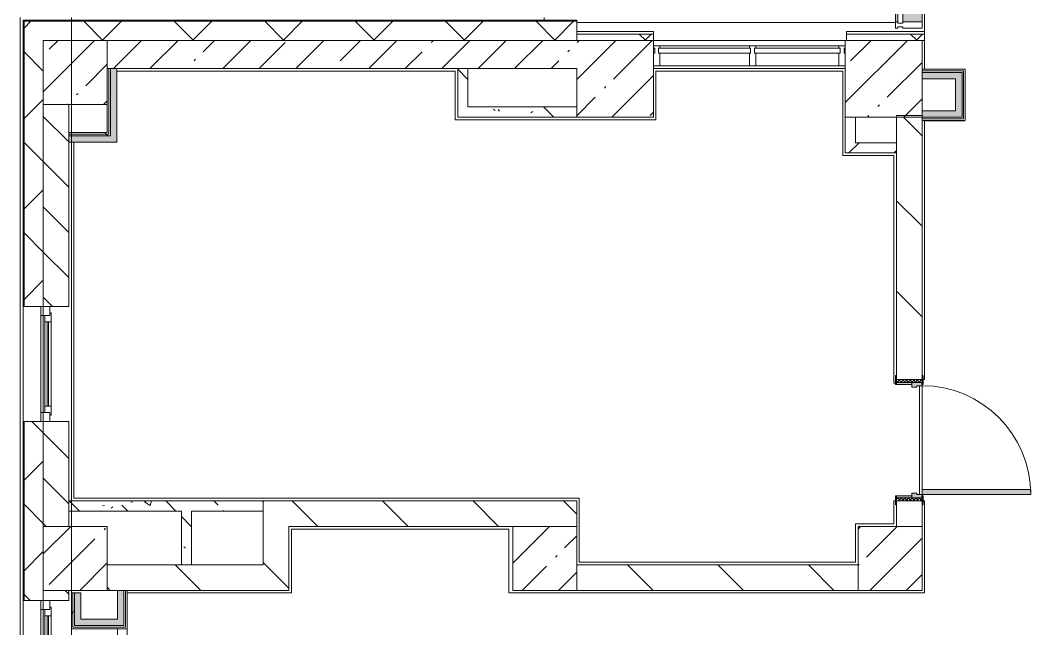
# Model space of a CAD drawing. Header units: millimetres. Extents: x 81671 to 282875, y -8553 to 29000.
# Drawn here: x 147469 to 155369, y 10600 to 15358 of the extents above; entities that cross this region are included whole.
import ezdxf

# ---------------------------------------------------------------- set-up
doc = ezdxf.new("R2010")
doc.units = ezdxf.units.MM
for name, color, linetype, lineweight, true_color in [('A-DOOR-5', 7, 'Continuous', 5, 0xe2e2e2), ('A-DOOR-6', 7, 'Continuous', 5, 0xaaaaaa), ('A-DOOR-FRAM-3', 7, 'Continuous', 5, 0xe2e2e2), ('A-DOOR-FRAM-4', 7, 'Continuous', 5, 0xaaaaaa), ('A-FLOR-3', 7, 'Continuous', 5, 0xaaaaaa), ('A-GLAZ-CWMG-3', 7, 'Continuous', 5, 0x383e42), ('I-WALL-3', 7, 'Continuous', 5, 0xe7e7e7), ('I-WALL-4', 7, 'Continuous', 9, 0xe7e7e7), ('I-WALL-7', 7, 'Continuous', 5, 0x787878)]:
    doc.layers.add(name, color=color, linetype=linetype, lineweight=lineweight, true_color=true_color)
for name, color, linetype, lineweight in [('A-GLAZ-3', 7, 'Continuous', 5), ('A-GLAZ-CURT-2', 7, 'Continuous', 5), ('A-GLAZ-CWMG-2', 7, 'Continuous', 5), ('A-WALL', 7, 'Continuous', 9), ('A-WALL-4', 7, 'Continuous', 5), ('I-WALL-5', 7, 'Continuous', 5), ('S-COLS-2', 7, 'Continuous', 5), ('Оси', 7, 'Continuous', 9)]:
    doc.layers.add(name, color=color, linetype=linetype, lineweight=lineweight)
pattern_1 = [(45, (147759.1, 0), (-353.553, 353.553), []), (135, (147759.1, 0), (-353.553, -353.553), [])]
pattern_2 = [(135, (147759.1, 0), (-353.553, -353.553), [])]
pattern_3 = [(45, (147759.1, 0), (-285.123, 285.123), []), (45, (148044.2, 0), (-285.123, 285.123), [504.031, -100.806, 16.764, -84.042])]
pattern_4 = [(135, (147759.1, 0), (-377.17, -377.17), [533.4, -88.9, 17.78, -88.9]), (135, (147759.1, 376.94), (-377.17, -377.17), []), (50, (147759.1, 0), (637.645, -55.787), [66.675, -733.425]), (355, (147759.1, 0), (-123.35, 668.7), [53.34, -586.74]), (100.451, (147812.23, -4.65), (514.3, 612.908), [56.665, -623.315]), (46.184, (147759.1, 177.8), (948.776, -147.15), [100.01, -1100.137]), (96.636, (147838.2, 165.5), (830.91, 865.997), [85, -934.973]), (351.184, (147759.1, 177.8), (830.92, 865.99), [80.01, -880.11]), (21, (147848, 133.35), (530.65, -357.928), [66.675, -733.425]), (326, (147848, 133.35), (216.308, 644.658), [53.34, -586.74]), (71.451, (147892.2, 103.5), (746.96, 286.724), [56.665, -623.315]), (37.5, (147759.1, 0), (10.8105, 295.9426), [16.764, -562.864, 16.764, -578.866, -588.962]), (37.5, (147759.1, 0), (10.8105, 295.9426), [-1175.258, 16.764, -572.198]), (7.5, (147759.1, 0), (233.869, 350.632), [16.764, -322.834, 16.764, -549.529, -224.472]), (7.5, (147759.1, 0), (233.869, 350.632), [-905.891, 16.764, -207.708]), (327.5, (147560.85, 0), (474.568, -20.0513), [16.764, -205.486, 16.764, -676.656, -920.115]), (327.5, (147560.85, 0), (474.568, -20.0513), [-915.67, 16.764, -903.351]), (317.5, (147471.95, 0), (518.452, 88.993), [16.764, -272.161, 16.764, -443.738, -653.415]), (317.5, (147471.95, 0), (518.452, 88.993), [-749.427, 16.764, -636.65])]
pattern_5 = [(45, (147759.1, 0), (-530.33, 530.33), []), (135, (147759.1, 0), (-530.33, -530.33), [])]

# ---------------------------------------------------------------- blocks, each defined once
blk = doc.blocks.new('Прямоугольный импост - Импост структурный с накладкой - 190мм-31929454-1_4_3_птичка')
at = {"layer": 'A-GLAZ-CWMG-2'}
for p, q in [((-50, 0), (-50, 17)), ((-50, 17), (0, 17)), ((-40, 0), (-50, 0)), ((-40, -40), (-40, 0)), ((0, 0), (-10, 0)), ((-10, 0), (-10, -40)), ((0, 17), (0, 0)), ((-50, -190), (-50, -40)), ((-50, -40), (-40, -40)), ((-10, -40), (0, -40)), ((0, -40), (0, -190)), ((0, -190), (-50, -190))]:
    blk.add_line(p, q, dxfattribs=at)
blk = doc.blocks.new('Системная панель - Стекло - 40мм-32473990-1_4_3_птичка')
at = {"layer": 'A-GLAZ-CURT-2'}
for p, q in [((325, 40), (-325, 40)), ((-325, 40), (-325, 0)), ((-325, 0), (325, 0)), ((325, 0), (325, 40))]:
    blk.add_line(p, q, dxfattribs=at)
blk = doc.blocks.new('Прямоугольный импост - Импост структурный с накладкой - 190мм-32473988-1_4_3_птичка')
at = {"layer": 'A-GLAZ-CWMG-3'}
for points in [[(6570, 15345), (6570, 15975), (6553, 15975), (6553, 15345)], [(6760, 15345), (6760, 15975), (6610, 15975), (6610, 15345)]]:
    blk.add_hatch(color=256, dxfattribs=at).paths.add_polyline_path(points)
at = {"layer": 'A-GLAZ-CWMG-2'}
for p, q in [((6553, 15345), (6553, 15975)), ((6760, 15345), (6760, 15975))]:
    blk.add_line(p, q, dxfattribs=at)
blk = doc.blocks.new('BSC_Колонна _Прямоугольная - 500х500-V94-1_4_3_птичка')
at = {"layer": 'S-COLS-2'}
h = blk.add_hatch(dxfattribs=at)
h.set_pattern_fill('FP_148', color=256, style=0, pattern_type=2)
h.set_pattern_definition([(45, (-140, -14950), (-285.123, 285.123), []), (45, (145.12, -14950), (-285.123, 285.123), [504.031, -100.806, 16.764, -84.042])])
h.paths.add_polyline_path([(-10, -250), (250, -250), (250, 250), (-250, 250), (-250, -250), (-30, -250)])
for p, q in [((250, 250), (-250, 250)), ((-250, 250), (-250, -250)), ((250, -250), (250, 250)), ((-250, -250), (250, -250))]:
    blk.add_line(p, q, dxfattribs=at)
blk = doc.blocks.new('120_Окно_СКБ_2Ст - 120_Окно_СКБ_2Ст 2300х2500 _мал створка справа_-22272277-1_4_3_птичка')
at = {"layer": 'A-GLAZ-3'}
for p, q in [((-1150, -127), (-1150, -57)), ((-1150, -57), (-1080, -57)), ((1150, -57), (-1150, -57)), ((-1080, -57), (-1080, -127)), ((250, -127), (250, -57)), ((250, -57), (320, -57)), ((320, -57), (320, -127)), ((1080, -127), (1080, -57)), ((1080, -57), (1150, -57)), ((1150, -57), (1150, -127)), ((-1080, -127), (-1150, -127)), ((-1150, -127), (-1100, -127)), ((-1080, -127), (-1100, -127)), ((-1100, -127), (-1100, -137)), ((-1100, -137), (270, -137)), ((270, -137), (-1100, -137)), ((250, -87), (-1080, -87)), ((-1080, -87), (-1080, -127)), ((-1030, -137), (-1030, -87)), ((-1030, -107), (200, -107)), ((200, -117), (-1030, -117)), ((200, -137), (200, -87)), ((250, -127), (250, -87)), ((320, -127), (250, -127)), ((270, -127), (250, -127)), ((270, -127), (300, -127)), ((270, -137), (270, -127)), ((320, -127), (300, -127)), ((300, -127), (300, -137)), ((300, -137), (1100, -137)), ((1100, -137), (300, -137)), ((1080, -87), (320, -87)), ((320, -87), (320, -127)), ((370, -137), (370, -87)), ((370, -107), (1030, -107)), ((1030, -117), (370, -117)), ((1030, -137), (1030, -87)), ((1080, -127), (1080, -87)), ((1150, -127), (1080, -127)), ((1100, -127), (1080, -127)), ((1100, -127), (1150, -127)), ((1100, -137), (1100, -127))]:
    blk.add_line(p, q, dxfattribs=at)
blk = doc.blocks.new('120_Окно_СКБ_1Ст - 120_Окно_СКБ_1Ст 900х2500_h_-20664874-1_4_3_птичка')
at = {"layer": 'A-GLAZ-3'}
for p, q in [((-450, -127), (-450, -57)), ((-450, -57), (-380, -57)), ((450, -57), (-450, -57)), ((-380, -57), (-380, -127)), ((380, -127), (380, -57)), ((380, -57), (450, -57)), ((450, -57), (450, -127)), ((-380, -127), (-450, -127)), ((-450, -127), (-400, -127)), ((-380, -127), (-400, -127)), ((-400, -127), (-400, -137)), ((-400, -137), (400, -137)), ((400, -137), (-400, -137)), ((380, -87), (-380, -87)), ((-380, -87), (-380, -127)), ((-330, -137), (-330, -87)), ((-330, -107), (330, -107)), ((330, -117), (-330, -117)), ((330, -137), (330, -87)), ((380, -127), (380, -87)), ((450, -127), (380, -127)), ((400, -127), (380, -127)), ((400, -127), (450, -127)), ((400, -137), (400, -127))]:
    blk.add_line(p, q, dxfattribs=at)
blk = doc.blocks.new('110_Дверь_СКБ_1Ст_Внутренняя1 - Д-8 950x2100h_охрана-V142-1_4_3_птичка')
at = {"layer": 'A-DOOR-5'}
h = blk.add_hatch(color=256, dxfattribs=at)
h.paths.add_polyline_path([(462.5, 80), (462.5, 100), (437.5, 100), (437.5, 60), (427.5, 60), (427.5, 20), (462.5, 20)])
h.paths.add_polyline_path([(-402.5, 60), (-412.5, 60), (-412.5, 100), (-437.5, 100), (-433.5, 20), (-402.5, 20), (-402.5, 44)])
at = {"layer": 'A-DOOR-6'}
h = blk.add_hatch(dxfattribs=at)
h.set_pattern_fill('FP_6', color=256, style=0, pattern_type=2)
h.set_pattern_definition([(135, (1826.41, 164.685), (-14.14214, -14.14214), []), (225, (1826.41, 164.685), (14.14214, -14.14214), [])])
h.paths.add_polyline_path([(487.5, 100), (462.5, 100), (462.5, -100), (487.5, -100), (487.5, 87.1)])
at = {"layer": 'A-DOOR-FRAM-3'}
for points in [[(437.5, 120), (437.5, 950), (397.5, 950), (397.5, 100), (437.5, 100)], [(-422.5, 100), (-422.5, 108), (-492.5, 108), (-492.5, 100), (-433.5, 100)], [(517.5, 100), (517.5, 108), (447.5, 108), (447.5, 100), (487.5, 100)], [(-422.5, 20), (-437.5, 20), (-433.5, -100), (-422.5, -100)], [(462.5, -100), (462.5, 20), (447.5, 20), (447.5, -100)], [(-422.5, -108), (-422.5, -100), (-492.5, -100), (-492.5, -108), (-433.5, -108)], [(517.5, -100), (447.5, -100), (447.5, -108), (517.5, -108)]]:
    blk.add_hatch(color=256, dxfattribs=at).paths.add_polyline_path(points)
at = {"layer": 'A-DOOR-FRAM-4'}
h = blk.add_hatch(dxfattribs=at)
h.set_pattern_fill('FP_7', color=256, style=0, pattern_type=2)
h.set_pattern_definition([(45, (-296.384, 164.685), (-14.1421, 14.1421), []), (135, (-296.384, 164.685), (-14.1421, -14.1421), [])])
h.paths.add_polyline_path([(-437.5, 100), (-462.5, 100), (-462.5, -100), (-437.5, -100), (-437.5, 80)])
at = {"layer": 'A-DOOR-6'}
for p, q in [((437.5, 950), (397.5, 950)), ((397.5, 950), (397.5, 100)), ((437.5, 100), (437.5, 950)), ((397.5, 100), (437.5, 100))]:
    blk.add_line(p, q, dxfattribs=at)
blk.add_arc((437.5, 100), 850, 90, 180, dxfattribs=at)
at = {"layer": 'A-DOOR-FRAM-4'}
for p, q in [((-422.5, 108), (-492.5, 108)), ((-492.5, 108), (-492.5, 100)), ((-492.5, 100), (-422.5, 100)), ((-437.5, 100), (-462.5, 100)), ((-462.5, 100), (-462.5, -100)), ((-412.5, 100), (-437.5, 100)), ((-437.5, 100), (-437.5, 20)), ((-437.5, -100), (-437.5, 100)), ((-422.5, 100), (-437.5, 100)), ((-437.5, 100), (-437.5, 99)), ((-437.5, 99), (-422.5, 99)), ((-422.5, 100), (-422.5, 108)), ((-422.5, 99), (-422.5, 100)), ((-412.5, 60), (-412.5, 100)), ((437.5, 100), (437.5, 60)), ((462.5, 100), (437.5, 100)), ((517.5, 108), (447.5, 108)), ((447.5, 108), (447.5, 100)), ((462.5, 100), (447.5, 100)), ((447.5, 100), (447.5, 99)), ((447.5, 100), (517.5, 100)), ((447.5, 99), (462.5, 99)), ((462.5, 20), (462.5, 100)), ((487.5, 100), (462.5, 100)), ((462.5, 100), (462.5, -100)), ((462.5, 99), (462.5, 100)), ((487.5, -100), (487.5, 100)), ((517.5, 100), (517.5, 108)), ((-437.5, 20), (-402.5, 20)), ((-422.5, 20), (-437.5, 20)), ((-437.5, 20), (-437.5, -100)), ((-422.5, -100), (-422.5, 20)), ((-402.5, 60), (-412.5, 60)), ((-402.5, 20), (-402.5, 60)), ((437.5, 60), (427.5, 60)), ((427.5, 60), (427.5, 20)), ((427.5, 20), (462.5, 20)), ((462.5, 20), (447.5, 20)), ((447.5, 20), (447.5, -100)), ((462.5, -100), (462.5, 20)), ((-422.5, -100), (-492.5, -100)), ((-492.5, -100), (-492.5, -108)), ((-492.5, -108), (-422.5, -108)), ((-462.5, -100), (-437.5, -100)), ((-437.5, -100), (-422.5, -100)), ((-422.5, -108), (-422.5, -100)), ((447.5, -100), (462.5, -100)), ((517.5, -100), (447.5, -100)), ((447.5, -100), (447.5, -108)), ((447.5, -108), (517.5, -108)), ((462.5, -100), (487.5, -100)), ((517.5, -108), (517.5, -100))]:
    blk.add_line(p, q, dxfattribs=at)
blk = doc.blocks.new('BSC_Колонна _Прямоугольная - 500х500-22206884-1_4_3_птичка')
at = {"layer": 'S-COLS-2'}
h = blk.add_hatch(dxfattribs=at)
h.set_pattern_fill('FP_197', color=256, style=0, pattern_type=2)
h.set_pattern_definition([(45, (-6510, -11150), (-285.123, 285.123), []), (45, (-6224.88, -11150), (-285.123, 285.123), [504.031, -100.806, 16.764, -84.042])])
h.paths.add_polyline_path([(42.3, -250), (250, -250), (250, 250), (-250, 245.9), (-250, -250), (-54.2, -250)])
for p, q in [((250, 250), (-250, 250)), ((-250, 250), (-250, -250)), ((250, -250), (250, 250)), ((-250, -250), (250, -250))]:
    blk.add_line(p, q, dxfattribs=at)
blk = doc.blocks.new('BSC_Колонна _Прямоугольная - 500х500-V166-1_4_3_птичка')
at = {"layer": 'S-COLS-2'}
h = blk.add_hatch(dxfattribs=at)
h.set_pattern_fill('FP_198', color=256, style=0, pattern_type=2)
h.set_pattern_definition([(45, (-3810, -11150), (-285.123, 285.123), []), (45, (-3524.88, -11150), (-285.123, 285.123), [504.031, -100.806, 16.764, -84.042])])
h.paths.add_polyline_path([(-80, -250), (250, -250), (250, 250), (-250, 250), (-250, -250)])
for p, q in [((250, 250), (-250, 250)), ((-250, 250), (-250, -250)), ((250, -250), (250, 250)), ((-250, -250), (250, -250))]:
    blk.add_line(p, q, dxfattribs=at)
blk = doc.blocks.new('BSC_Колонна _Прямоугольная - 500х500-V177-1_4_3_птичка')
at = {"layer": 'S-COLS-2'}
h = blk.add_hatch(dxfattribs=at)
h.set_pattern_fill('FP_208', color=256, style=0, pattern_type=2)
h.set_pattern_definition([(45, (-140, -11150), (-285.123, 285.123), []), (45, (145.12, -11150), (-285.123, 285.123), [504.031, -100.806, 16.764, -84.042])])
h.paths.add_polyline_path([(-30, -250), (250, -250), (250, 250), (-250, 245.9), (-250, -250), (-31, -250)])
for p, q in [((250, 250), (-250, 250)), ((-250, 250), (-250, -250)), ((250, -250), (250, 250)), ((-250, -250), (250, -250))]:
    blk.add_line(p, q, dxfattribs=at)
blk = doc.blocks.new('Системная панель - Стекло - 40мм-23997278-1_4_3_птичка')
at = {"layer": 'A-GLAZ-CURT-2'}
for p, q in [((360, 0), (-360, 0)), ((-360, 0), (-360, -40)), ((-360, -40), (360, -40)), ((360, -40), (360, 0))]:
    blk.add_line(p, q, dxfattribs=at)
blk = doc.blocks.new('Прямоугольный импост - Импост структурный с накладкой - 160мм-23997279-1_4_3_птичка')
at = {"layer": 'A-GLAZ-CWMG-2'}
for p, q in [((-50, 40), (-50, 140)), ((-50, 140), (0, 140)), ((0, 140), (0, 40)), ((-40, 40), (-50, 40)), ((-50, -17), (-50, 0)), ((-50, 0), (-40, 0)), ((-40, 0), (-40, 40)), ((-10, 40), (-10, 0)), ((0, 40), (-10, 40)), ((-10, 0), (0, 0)), ((0, 0), (0, -17)), ((0, -17), (-50, -17))]:
    blk.add_line(p, q, dxfattribs=at)
blk = doc.blocks.new('Прямоугольный импост - Импост структурный с накладкой - 160мм-23997280-1_4_3_птичка')
at = {"layer": 'A-GLAZ-CWMG-2'}
for p, q in [((0, 140), (-50, 140)), ((-50, 140), (-50, 40)), ((0, 40), (0, 140)), ((-50, 40), (-40, 40)), ((-40, 0), (-50, 0)), ((-50, 0), (-50, -17)), ((-40, 40), (-40, 0)), ((-10, 0), (-10, 40)), ((-10, 40), (0, 40)), ((0, 0), (-10, 0)), ((0, -17), (0, 0)), ((-50, -17), (0, -17))]:
    blk.add_line(p, q, dxfattribs=at)
blk = doc.blocks.new('Прямоугольный импост - Импост структурный с накладкой - 160мм-23752558-1_4_3_птичка')
at = {"layer": 'A-GLAZ-CWMG-2'}
for p, q in [((5410, 15157), (4710, 15157)), ((5410, 15000), (4710, 15000))]:
    blk.add_line(p, q, dxfattribs=at)
blk = doc.blocks.new('Системная панель - Стекло - 40мм-23997281-1_4_3_птичка')
at = {"layer": 'A-GLAZ-CURT-2'}
for p, q in [((335, 0), (-335, 0)), ((-335, 0), (-335, -40)), ((335, -40), (335, 0)), ((-335, -40), (335, -40))]:
    blk.add_line(p, q, dxfattribs=at)
blk = doc.blocks.new('Прямоугольный импост - Импост структурный с накладкой - 160мм-23772036-1_4_3_птичка')
at = {"layer": 'A-GLAZ-CWMG-2'}
for p, q in [((6110, 15157), (5460, 15157)), ((6110, 15000), (5460, 15000))]:
    blk.add_line(p, q, dxfattribs=at)
blk = doc.blocks.new('Прямоугольный импост - Импост структурный с накладкой - 160мм-23997282-1_4_3_птичка')
at = {"layer": 'A-GLAZ-CWMG-2'}
for p, q in [((-25, 40), (-25, 140)), ((-25, 140), (25, 140)), ((25, 140), (25, 40)), ((-15, 40), (-25, 40)), ((-25, -17), (-25, 0)), ((-25, 0), (-15, 0)), ((-15, 0), (-15, 40)), ((15, 40), (15, 0)), ((25, 40), (15, 40)), ((15, 0), (25, 0)), ((25, 0), (25, -17)), ((25, -17), (-25, -17))]:
    blk.add_line(p, q, dxfattribs=at)
blk = doc.blocks.new('Зашивка приборов отопления14 - Зашивка приборов отопления-33280456-1_4_3_птичка')
at = {"layer": 'A-WALL-4'}
for p, q in [((37471.9, 23439), (35371.9, 23439)), ((35371.9, 23079), (37471.9, 23079)), ((37471.9, 23079), (35371.9, 23079)), ((35371.9, 23004), (37471.9, 23004))]:
    blk.add_line(p, q, dxfattribs=at)

msp = doc.modelspace()

# ---------------------------------------------------------------- hatches: boundary and pattern name
at = {"layer": 'A-WALL-4'}
h = msp.add_hatch(dxfattribs=at)
h.set_pattern_fill('FP_118', color=256, style=0, pattern_type=2)
h.set_pattern_definition(pattern_1)
h.paths.add_polyline_path([(147649.1, -100), (147649.1, 3670), (147499.1, 3670), (147499.1, -100)])
h.paths.add_polyline_path([(147499.1, 5220), (147649.1, 5220), (147649.1, 5620), (147499.1, 5620), (147499.1, 5520)])
h.paths.add_polyline_path([(147649.1, 7320), (147649.1, 8520), (147499.1, 8520), (147499.1, 7320)])
h.paths.add_polyline_path([(147559.7, 10820), (147649.1, 10820), (147649.1, 12220), (147499.1, 12220), (147499.1, 10820)])
h.paths.add_polyline_path([(147604.8, 13120), (147649.1, 13120), (147648.5, 15350), (147499.1, 15350), (147499.1, 13120)])
h = msp.add_hatch(dxfattribs=at)
h.set_pattern_fill('FP_118', color=256, style=0, pattern_type=2)
h.set_pattern_definition(pattern_1)
h.paths.add_polyline_path([(151669.1, 15200), (151819.1, 15200), (151819.1, 15350), (147649.1, 15350), (147649.1, 15200), (151645.2, 15200)])
h = msp.add_hatch(dxfattribs=at)
h.set_pattern_fill('FP_129', color=256, style=0, pattern_type=2)
h.set_pattern_definition([(135, (147759.1, 0), (-176.7767, -176.7767), [])])
h.paths.add_polyline_path([(147849.1, 7900), (147849.1, 8520), (147649.1, 8520), (147649.1, 7900)])
h.paths.add_polyline_path([(147649.1, 10820), (147849.1, 10820), (147849.1, 10900), (147649.1, 10900)])
h.paths.add_polyline_path([(147814.8, 11400), (147849.1, 11400), (147849.1, 12220), (147649.1, 12220), (147649.1, 11400)])
h.paths.add_polyline_path([(147761.2, 13120), (147849.1, 13120), (147849.1, 14700), (147649.1, 14700), (147649.1, 13120), (147758.4, 13120)])
at = {"layer": 'I-WALL-3'}
for points in [[(154831.6, 14900), (154831.6, 14950), (154519.1, 14950), (154519.1, 14900), (154781.6, 14900)], [(154831.6, 14650), (154831.6, 14900), (154781.6, 14900), (154781.6, 14650)], [(154831.6, 14600), (154831.6, 14650), (154519.1, 14650), (154519.1, 14600), (154539.1, 14600)], [(147944.1, 10675), (147944.1, 10880), (147894.1, 10880), (147894.1, 10675)], [(148279.1, 10625), (148279.1, 10900), (148229.1, 10900), (148229.1, 10625)], [(148229.1, 10625), (148229.1, 10675), (147894.1, 10675), (147894.1, 10625)]]:
    msp.add_hatch(color=256, dxfattribs=at).paths.add_polyline_path(points)
at = {"layer": 'I-WALL-4'}
for points in [[(148218.5, 14405), (148224.1, 14410.3), (148219.1, 14980), (148174.1, 14980), (148174.1, 14405)], [(148149.1, 14405), (148174.1, 14410), (148174.1, 14455), (147849.1, 14455), (147849.1, 14405), (148141.2, 14405)]]:
    msp.add_hatch(color=256, dxfattribs=at).paths.add_polyline_path(points)
at = {"layer": 'I-WALL-5'}
h = msp.add_hatch(dxfattribs=at)
h.set_pattern_fill('FP_118', color=256, style=0, pattern_type=2)
h.set_pattern_definition(pattern_1)
h.paths.add_polyline_path([(151829.5, 15200), (152419.1, 15200), (152419.1, 15250), (151819.1, 15250), (151819.1, 15200)])
h = msp.add_hatch(dxfattribs=at)
h.set_pattern_fill('FP_118', color=256, style=0, pattern_type=2)
h.set_pattern_definition(pattern_1)
h.paths.add_polyline_path([(154417.4, 15200), (154539.1, 15200), (154539.1, 15250), (153929.1, 15250), (153929.1, 15200), (154312.1, 15200)])
h = msp.add_hatch(dxfattribs=at)
h.set_pattern_fill('FP_98', color=256, style=0, pattern_type=2)
h.set_pattern_definition(pattern_3)
h.paths.add_polyline_path([(151819.1, 14980), (151819.1, 15200), (148149.1, 15200), (148149.1, 14980), (151818.4, 14980)])
h = msp.add_hatch(dxfattribs=at)
h.set_pattern_fill('FP_128', color=256, style=0, pattern_type=2)
h.set_pattern_definition(pattern_2)
h.paths.add_polyline_path([(154319.1, 11400), (154519.1, 11400), (154519.1, 11600), (154319.1, 11600), (154319.1, 11420)])
h.paths.add_polyline_path([(154519.1, 12550), (154519.1, 14612.5), (154507.3, 14600), (154319.1, 14600), (154319.1, 12550)])
h = msp.add_hatch(dxfattribs=at)
h.set_pattern_fill('FP_216', color=256, style=0, pattern_type=2)
h.set_pattern_definition(pattern_5)
h.paths.add_polyline_path([(147889.1, 14467.5), (148149.1, 14467.5), (148149.1, 14480), (147849.1, 14480), (147849.1, 14467.5), (147869.1, 14467.5)])
h = msp.add_hatch(dxfattribs=at)
h.set_pattern_fill('FP_216', color=256, style=0, pattern_type=2)
h.set_pattern_definition(pattern_5)
h.paths.add_polyline_path([(148161.6, 14455), (148161.6, 14467.5), (147849.1, 14467.5), (147849.1, 14455), (148161.3, 14455)])
h = msp.add_hatch(dxfattribs=at)
h.set_pattern_fill('FP_134', color=256, style=0, pattern_type=2)
h.set_pattern_definition([(45, (147759.1, 0), (-176.7767, 176.7767), [])])
h.paths.add_polyline_path([(154299.1, 14320), (154319.1, 14320), (154319.1, 14400), (153919.1, 14400), (153919.1, 14320)])
h = msp.add_hatch(dxfattribs=at)
h.set_pattern_fill('FP_128', color=256, style=0, pattern_type=2)
h.set_pattern_definition(pattern_2)
h.paths.add_polyline_path([(149423.4, 10900), (149569.1, 10900), (149569.1, 11600), (149369.1, 11600), (149369.1, 10900)])
h = msp.add_hatch(dxfattribs=at)
h.set_pattern_fill('FP_128', color=256, style=0, pattern_type=2)
h.set_pattern_definition(pattern_2)
h.paths.add_polyline_path([(151119, 11400), (151819.1, 11400), (151819.1, 11600), (149569.1, 11600), (149569.1, 11400), (150869.1, 11400)])
h = msp.add_hatch(dxfattribs=at)
h.set_pattern_fill('FP_128', color=256, style=0, pattern_type=2)
h.set_pattern_definition(pattern_2)
h.paths.add_polyline_path([(148557.5, 10900), (149369.1, 10900), (149369.1, 11100), (148149.1, 11100), (148149.1, 10900), (148304.1, 10900)])
h = msp.add_hatch(dxfattribs=at)
h.set_pattern_fill('FP_128', color=256, style=0, pattern_type=2)
h.set_pattern_definition(pattern_2)
h.paths.add_polyline_path([(153112.1, 10900), (154019.1, 10900), (154019.1, 11100), (151819.1, 11100), (151819.1, 10900), (152439.1, 10900)])
h = msp.add_hatch(dxfattribs=at)
h.set_pattern_fill('FP_216', color=256, style=0, pattern_type=2)
h.set_pattern_definition(pattern_5)
h.paths.add_polyline_path([(147881.6, 10612.5), (147881.6, 10880), (147869.1, 10880), (147869.1, 10612.5), (147878.5, 10612.5)])
h = msp.add_hatch(dxfattribs=at)
h.set_pattern_fill('FP_216', color=256, style=0, pattern_type=2)
h.set_pattern_definition(pattern_5)
h.paths.add_polyline_path([(147881.6, 10625), (147894.1, 10625), (147894.1, 10880), (147881.6, 10880), (147881.6, 10675)])
at = {"layer": 'I-WALL-7'}
h = msp.add_hatch(dxfattribs=at)
h.set_pattern_fill('FP_127', color=256, style=0, pattern_type=2)
h.set_pattern_definition(pattern_4)
h.paths.add_polyline_path([(150889.1, 14600), (150969.1, 14600), (150969.1, 14980), (150889.1, 14980), (150889.1, 14917.4)])
h = msp.add_hatch(dxfattribs=at)
h.set_pattern_fill('FP_127', color=256, style=0, pattern_type=2)
h.set_pattern_definition(pattern_4)
h.paths.add_polyline_path([(151644.3, 14600), (151819.1, 14600), (151819.1, 14680), (150969.1, 14680), (150969.1, 14600), (151489.1, 14600)])
h = msp.add_hatch(dxfattribs=at)
h.set_pattern_fill('FP_127', color=256, style=0, pattern_type=2)
h.set_pattern_definition(pattern_4)
h.paths.add_polyline_path([(148426.5, 11520), (149369.1, 11520), (149369.1, 11600), (147849.1, 11600), (147849.1, 11520), (148219.1, 11520)])
h = msp.add_hatch(dxfattribs=at)
h.set_pattern_fill('FP_127', color=256, style=0, pattern_type=2)
h.set_pattern_definition(pattern_4)
h.paths.add_polyline_path([(148729.1, 11100), (148809.1, 11100), (148809.1, 11520), (148729.1, 11520), (148729.1, 11128.6)])
at = {"layer": 'S-COLS-2'}
h = msp.add_hatch(dxfattribs=at)
h.set_pattern_fill('FP_98', color=256, style=0, pattern_type=2)
h.set_pattern_definition(pattern_3)
h.paths.add_polyline_path([(152022.3, 14600), (152419.1, 14600), (152419.1, 15200), (151819.1, 15200), (151819.1, 14600), (151839.1, 14600)])
h = msp.add_hatch(dxfattribs=at)
h.set_pattern_fill('FP_98', color=256, style=0, pattern_type=2)
h.set_pattern_definition(pattern_3)
h.paths.add_polyline_path([(154510.5, 14600), (154519.1, 14612.5), (154519.1, 15200), (153919.1, 15200), (153919.1, 14600), (154319.1, 14600)])

# ---------------------------------------------------------------- linework, layer by layer
at = {"layer": 'A-FLOR-3'}
for p, q in [((154539.1, 16010), (154539.1, 15270)), ((151819.1, 15340), (154312.1, 15340)), ((154539.1, 15200), (154539.1, 14976)), ((150869.1, 14960), (148224.1, 14960)), ((150869.1, 14580), (150869.1, 14960)), ((153899.1, 14960), (152439.1, 14960)), ((152439.1, 14960), (152439.1, 14580)), ((153899.1, 14300), (153899.1, 14960)), ((154539.1, 14976), (154854.1, 14976)), ((152439.1, 14580), (150869.1, 14580)), ((154854.1, 14571), (154539.1, 14571)), ((154539.1, 14571), (154539.1, 12550)), ((147889.1, 14405), (147889.1, 11620)), ((154299.1, 14300), (153899.1, 14300)), ((154299.1, 12521), (154299.1, 14300)), ((154311.1, 12521), (154299.1, 12521)), ((154499.1, 11650), (154499.1, 12500)), ((154519.1, 12500), (154519.1, 11690)), ((154539.1, 12550), (154527.1, 12550)), ((147889.1, 11620), (151839.1, 11620)), ((151839.1, 11620), (151839.1, 11120)), ((154299.1, 11420), (154299.1, 11600)), ((154299.1, 11600), (154311.1, 11600)), ((154527.1, 11600), (154539.1, 11600)), ((154539.1, 11600), (154539.1, 10880)), ((151290.1, 11380), (149590.1, 11380)), ((149590.1, 11380), (149590.1, 10880)), ((151290.1, 10880), (151290.1, 11380)), ((153999.1, 11120), (153999.1, 11420)), ((153999.1, 11420), (154299.1, 11420)), ((151839.1, 11120), (153999.1, 11120)), ((147869.1, 10900), (147869.1, 10880)), ((149590.1, 10880), (148304.1, 10880)), ((154539.1, 10880), (151290.1, 10880))]:
    msp.add_line(p, q, dxfattribs=at)
at = {"layer": 'A-WALL'}
for p, q in [((147496.1, 15353), (147496.1, 13120)), ((151819.1, 15353), (147496.1, 15353)), ((147499.1, 15350), (147499.1, 13120)), ((151819.1, 15350), (147499.1, 15350)), ((152419.1, 15250), (151819.1, 15250)), ((154539.1, 15250), (153929.1, 15250)), ((148149.1, 15200), (151819.1, 15200)), ((148224.1, 14980), (148149.1, 14980)), ((148161.6, 14467.5), (148161.6, 14980)), ((148174.1, 14455), (148174.1, 14980)), ((150969.1, 14980), (150889.1, 14980)), ((154844.1, 14962.5), (154519.1, 14962.5)), ((154831.6, 14950), (154519.1, 14950)), ((154831.6, 14600), (154831.6, 14950)), ((154844.1, 14587.5), (154844.1, 14962.5)), ((147649.1, 13120), (147649.1, 14700)), ((154519.1, 14600), (154831.6, 14600)), ((154519.1, 14587.5), (154844.1, 14587.5)), ((147849.1, 14467.5), (148161.6, 14467.5)), ((147849.1, 14455), (148174.1, 14455)), ((154319.1, 14320), (154319.1, 14400)), ((147496.1, 12220), (147496.1, 10820)), ((147499.1, 12220), (147499.1, 10820)), ((147649.1, 11400), (147649.1, 12220)), ((147849.1, 11600), (147849.1, 11520)), ((149369.1, 11600), (149369.1, 11520)), ((148729.1, 11100), (148809.1, 11100)), ((147649.1, 10820), (147649.1, 10900)), ((147881.6, 10880), (147881.6, 10612.5)), ((147894.1, 10880), (147894.1, 10625)), ((148279.1, 10625), (148279.1, 10900)), ((148291.6, 10612.5), (148291.6, 10900)), ((147881.6, 10612.5), (148291.6, 10612.5)), ((147894.1, 10625), (148279.1, 10625))]:
    msp.add_line(p, q, dxfattribs=at)
at = {"layer": 'A-WALL-4'}
for p, q in [((147469.1, 7205), (147469.1, 15380)), ((147491.1, 15358), (147491.1, 7320)), ((151819.1, 15358), (147491.1, 15358)), ((151564.1, 15357.7), (151564.1, 15380)), ((151819.1, 15270), (151819.1, 15358)), ((147849.1, 13120), (147849.1, 14700)), ((147491.1, 13120), (147849.1, 13120)), ((147649.1, 13120), (147649.1, 12220)), ((147849.1, 12220), (147491.1, 12220)), ((147849.1, 11600), (147849.1, 12220)), ((147849.1, 11400), (147849.1, 11520)), ((147849.1, 10820), (147849.1, 10900)), ((147491.1, 10820), (147849.1, 10820)), ((147649.1, 10820), (147649.1, 8520))]:
    msp.add_line(p, q, dxfattribs=at)
at = {"layer": 'I-WALL-5'}
for p, q in [((152419.1, 15270), (151819.1, 15270)), ((151819.1, 15270), (151819.1, 15200)), ((152419.1, 15200), (152419.1, 15270)), ((154539.1, 15270), (153929.1, 15270)), ((153929.1, 15270), (153929.1, 15200)), ((154539.1, 15200), (154539.1, 15270)), ((151819.1, 15200), (153919.1, 15200)), ((153929.1, 15200), (154539.1, 15200)), ((148224.1, 14980), (150889.1, 14980)), ((148224.1, 14405), (148224.1, 14980)), ((150889.1, 14980), (150889.1, 14600)), ((150969.1, 14980), (151819.1, 14980)), ((150969.1, 14680), (150969.1, 14980)), ((153919.1, 14980), (152419.1, 14980)), ((154856.6, 14975), (154519.1, 14975)), ((154519.1, 14975), (154519.1, 14900)), ((154856.6, 14575), (154856.6, 14975)), ((154519.1, 14900), (154781.6, 14900)), ((154781.6, 14900), (154781.6, 14650)), ((147869.1, 14700), (147869.1, 14480)), ((148149.1, 14700), (148149.1, 14480)), ((151819.1, 14680), (150969.1, 14680)), ((151819.1, 14600), (151819.1, 14680)), ((154781.6, 14650), (154519.1, 14650)), ((154519.1, 14650), (154519.1, 12580)), ((150889.1, 14600), (151819.1, 14600)), ((153999.1, 14600), (153919.1, 14600)), ((153919.1, 14600), (153919.1, 14320)), ((153999.1, 14400), (153999.1, 14600)), ((154319.1, 14612.5), (154319.1, 14400)), ((154519.1, 14612.5), (154319.1, 14612.5)), ((154519.1, 14575), (154856.6, 14575)), ((148149.1, 14480), (147849.1, 14480)), ((147849.1, 14405), (148224.1, 14405)), ((147869.1, 14405), (147869.1, 11600)), ((154319.1, 14400), (153999.1, 14400)), ((153919.1, 14320), (154319.1, 14320)), ((154319.1, 14320), (154319.1, 12580)), ((151819.1, 11600), (147849.1, 11600)), ((151819.1, 11400), (151819.1, 11600)), ((154319.1, 11570), (154319.1, 11400)), ((154519.1, 11400), (154519.1, 11570)), ((147849.1, 11520), (148729.1, 11520)), ((147869.1, 11520), (147869.1, 11400)), ((148729.1, 11520), (148729.1, 11100)), ((148809.1, 11520), (149369.1, 11520)), ((148809.1, 11100), (148809.1, 11520)), ((149369.1, 11520), (149369.1, 11100)), ((149569.1, 10900), (149569.1, 11400)), ((149569.1, 11400), (151319.1, 11400)), ((148729.1, 11100), (148149.1, 11100)), ((149369.1, 11100), (148809.1, 11100)), ((154019.1, 11100), (151819.1, 11100)), ((147869.1, 10900), (147869.1, 8500)), ((147944.1, 10880), (147869.1, 10880)), ((147944.1, 10675), (147944.1, 10880)), ((148149.1, 10900), (149569.1, 10900)), ((148229.1, 10900), (148229.1, 10675)), ((148304.1, 10600), (148304.1, 10900)), ((151819.1, 10900), (154019.1, 10900)), ((148229.1, 10675), (147944.1, 10675)), ((147869.1, 10600), (148304.1, 10600))]:
    msp.add_line(p, q, dxfattribs=at)
at = {"layer": 'S-COLS-2'}
for p, q in [((152419.1, 15200), (151819.1, 15200)), ((152419.1, 14600), (152419.1, 15200)), ((154519.1, 15200), (153919.1, 15200)), ((153919.1, 15200), (153919.1, 14600)), ((154519.1, 14600), (154519.1, 15200)), ((151819.1, 14980), (151819.1, 14600)), ((151819.1, 14600), (152419.1, 14600)), ((153919.1, 14600), (154519.1, 14600))]:
    msp.add_line(p, q, dxfattribs=at)
at = {"layer": 'Оси'}
msp.add_line((147869.1, 5439), (147869.1, 15380), dxfattribs=at)

# ---------------------------------------------------------------- block references
at = {"layer": 'A-DOOR-6', "rotation": 270}
msp.add_blockref('110_Дверь_СКБ_1Ст_Внутренняя1 - Д-8 950x2100h_охрана-V142-1_4_3_птичка', (154419.1, 12087.5), dxfattribs=at)
at = {"layer": 'A-GLAZ-3', "rotation": 89.99999999999991}
for name, p in [('120_Окно_СКБ_1Ст - 120_Окно_СКБ_1Ст 900х2500_h_-20664874-1_4_3_птичка', (147574.1, 12670)), ('120_Окно_СКБ_2Ст - 120_Окно_СКБ_2Ст 2300х2500 _мал створка справа_-22272277-1_4_3_птичка', (147574.1, 9670))]:
    msp.add_blockref(name, p, dxfattribs=at)
at = {"layer": 'A-GLAZ-CURT-2', "rotation": 269.9999999999999}
msp.add_blockref('Системная панель - Стекло - 40мм-32473990-1_4_3_птичка', (154329.1, 15660), dxfattribs=at)
at = {"layer": 'A-GLAZ-CURT-2'}
for name, p in [('Системная панель - Стекло - 40мм-23997278-1_4_3_птичка', (152819.1, 15140)), ('Системная панель - Стекло - 40мм-23997281-1_4_3_птичка', (153544.1, 15140))]:
    msp.add_blockref(name, p, dxfattribs=at)
at = {"layer": 'A-GLAZ-CWMG-2'}
for name in ['Прямоугольный импост - Импост структурный с накладкой - 190мм-32473988-1_4_3_птичка', 'Прямоугольный импост - Импост структурный с накладкой - 160мм-23752558-1_4_3_птичка', 'Прямоугольный импост - Импост структурный с накладкой - 160мм-23772036-1_4_3_птичка']:
    msp.add_blockref(name, (147759.1, 0), dxfattribs=at)
at = {"layer": 'A-GLAZ-CWMG-2', "extrusion": (0, 0, -1)}
for name, p, rotation in [('Прямоугольный импост - Импост структурный с накладкой - 190мм-31929454-1_4_3_птичка', (-154329.1, 15295), 270.0000000000001), ('Прямоугольный импост - Импост структурный с накладкой - 160мм-23997282-1_4_3_птичка', (-153194.1, 15140), 180), ('Прямоугольный импост - Импост структурный с накладкой - 160мм-23997279-1_4_3_птичка', (-153919.1, 15140), 180)]:
    msp.add_blockref(name, p, dxfattribs=dict(at, rotation=rotation))
at = {"layer": 'A-GLAZ-CWMG-2', "rotation": 180}
msp.add_blockref('Прямоугольный импост - Импост структурный с накладкой - 160мм-23997280-1_4_3_птичка', (152419.1, 15140), dxfattribs=at)
at = {"layer": 'A-WALL-4', "rotation": 90.0000000000001}
msp.add_blockref('Зашивка приборов отопления14 - Зашивка приборов отопления-33280456-1_4_3_птичка', (171308.1, -26871.9), dxfattribs=at)
at = {"layer": 'S-COLS-2'}
for name, p in [('BSC_Колонна _Прямоугольная - 500х500-V94-1_4_3_птичка', (147899.1, 14950)), ('BSC_Колонна _Прямоугольная - 500х500-V177-1_4_3_птичка', (147899.1, 11150)), ('BSC_Колонна _Прямоугольная - 500х500-V166-1_4_3_птичка', (151569.1, 11150)), ('BSC_Колонна _Прямоугольная - 500х500-22206884-1_4_3_птичка', (154269.1, 11150))]:
    msp.add_blockref(name, p, dxfattribs=at)

doc.saveas('drawing.dxf')
